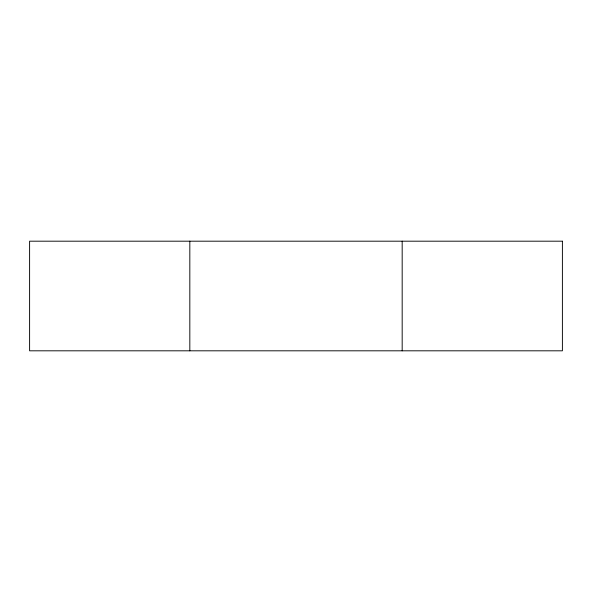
<?xml version="1.0" encoding="UTF-8"?>
<svg xmlns="http://www.w3.org/2000/svg" width="592" height="592" viewBox="0 0 592 592"><rect width="100%" height="100%" fill="white"/><g stroke="black" fill="none" stroke-linecap="round" stroke-linejoin="round"><path stroke-width="0.89" d="M402.175 241.188L402.175 350.812M189.825 241.188L189.825 350.812M562.4 241.188L29.6 241.188L29.6 350.812L562.4 350.812L562.4 241.188"/></g></svg>
